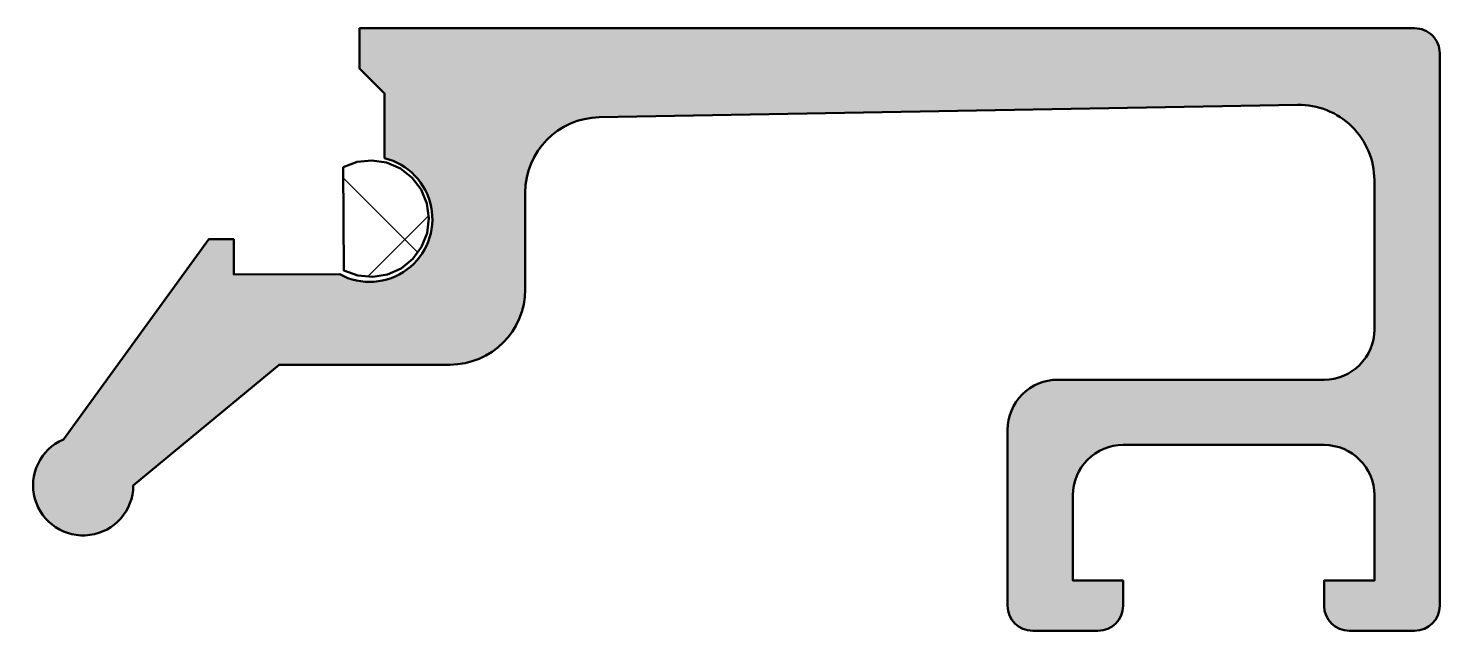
# Model space of a CAD drawing. Extents: x -6.1 to 22, y -12 to 0.
import ezdxf

# ---------------------------------------------------------------- set-up
doc = ezdxf.new("R2010")
doc.units = 0
for name, color, linetype, lineweight in [('0S-Alu contour', 7, 'Continuous', 50), ('0S-Alu hatch', 252, 'Continuous', 25), ('0S-EPDM contour', 22, 'Continuous', 50), ('0S-EPDM hatch', 25, 'Continuous', 25)]:
    doc.layers.add(name, color=color, linetype=linetype, lineweight=lineweight)

# ---------------------------------------------------------------- blocks, each defined once
blk = doc.blocks.new('346830__72A0A80B_8A49_4F7C_A34F_E1D328F7611B_')
at = {"layer": '0S-EPDM hatch'}
h = blk.add_hatch(dxfattribs=at)
h.set_pattern_fill('ANSI37', color=256, scale=0.625, angle=90, style=0)
h.set_pattern_definition([(135, (0, 0), (-1.403165018917055, -1.403165018917055), []), (225, (0, 0), (1.403165018917055, -1.403165018917055), [])])
h.paths.add_polyline_path([(0.1741370533281668, -2.768025554767429), (0.1885726365859597, -4.824574308003231), (0.468103272704877, -4.925920356052358), (0.7642066901188757, -4.952960403758951), (1.057470401717762, -4.903921710429412), (1.328668090996919, -4.782019244031602), (1.560020085930188, -4.59524490846962), (1.736358991089372, -4.355843595792592), (1.84612405937697, -4.079510413260993), (1.882119112539145, -3.784361714920519), (1.841984321325548, -3.489747396669582), (1.728350915473103, -3.214982320543454), (1.548668680754843, -2.978080035812227), (1.314717552356461, -2.794571813911007), (1.041835324431472, -2.676488421061216), (0.7479121070585047, -2.631571383387896), (0.4522174538228215, -2.662765453850928)])
at = {"layer": '0S-EPDM contour', "color": 7}
blk.add_lwpolyline([(0.1741370533281668, -2.768025554767429), (0.1885726365859597, -4.824574308003231), (0.468103272704877, -4.925920356052358), (0.7642066901188757, -4.952960403758951), (1.057470401717762, -4.903921710429412), (1.328668090996919, -4.782019244031602), (1.560020085930188, -4.59524490846962), (1.736358991089372, -4.355843595792592), (1.84612405937697, -4.079510413260993), (1.882119112539145, -3.784361714920519), (1.841984321325548, -3.489747396669582), (1.728350915473103, -3.214982320543454), (1.548668680754843, -2.978080035812227), (1.314717552356461, -2.794571813911007), (1.041835324431472, -2.676488421061216), (0.7479121070585047, -2.631571383387896), (0.4522174538228215, -2.662765453850928), (0.1741370533281668, -2.768025554767429)], close=True, dxfattribs=at)
blk = doc.blocks.new('346830__CB8025D1_21A0_4CF1_BBBB_EC4575E68D42_')
at = {"layer": '0S-Alu hatch'}
h = blk.add_hatch(color=256, dxfattribs=at)
edge = h.paths.add_edge_path()
edge.add_line((0.5, 0), (0.5, -0.800018310546875))
edge.add_line((0.5, -0.800018310546875), (1.000045776367187, -1.300064086914062))
edge.add_line((1.000045776367187, -1.300064086914062), (1.000228487682159, -2.587759668221242))
edge.add_ellipse((0.7021221122137224, -3.801692363598161), major_axis=(-1.25, 0), ratio=1, start_angle=61.57998539055387, end_angle=256.202853000665, ccw=False)
edge.add_line((0.1072077876918366, -4.901045330792349), (-1.999954223632812, -4.901932239532471))
edge.add_line((-1.999954223632812, -4.901932239532471), (-1.999954223632812, -4.201868057250976))
edge.add_line((-1.999954223632812, -4.201868057250976), (-2.5, -4.201868057250974))
edge.add_line((-2.5, -4.201868057250974), (-5.392295837402342, -8.189871788024904))
edge.add_arc((-4.997417420137717, -9.104838622171926), 0.9965406524625269, 113.3439050738853, 359.9364650588297)
edge.add_line((-4.000877380371097, -9.105943679809572), (-1.100090026855467, -6.700922012329101))
edge.add_line((-1.100090026855467, -6.700922012329101), (2.300003051757814, -6.700922012329101))
edge.add_arc((2.300003051757812, -5.200922012329102), 1.499999999999999, 270.0000000000001, 360)
edge.add_line((3.800003051757812, -5.200922012329101), (3.800003051757814, -3.273609805782081))
edge.add_ellipse((5.300003051757816, -3.273609805782084), major_axis=(-1.500000000000001, 0), ratio=1, start_angle=271.0170669813453, end_angle=360, ccw=False)
edge.add_line((5.273377698794838, -1.773846127538206), (19.17186097516202, -1.527105905560972))
edge.add_ellipse((19.198486328125, -3.026869583804843), major_axis=(-1.499999999999995, 0), ratio=1, start_angle=180, end_angle=271.0170669813452, ccw=False)
edge.add_line((20.69848632812499, -3.026869583804845), (20.698486328125, -6.000115394592221))
edge.add_ellipse((19.698486328125, -6.000115394592222), major_axis=(-0.9999999999999964, 0), ratio=1, start_angle=89.99997938057271, end_angle=180, ccw=False)
edge.add_line((19.6984859682481, -7.000115394592155), (14.39848363624408, -7.000113487243779))
edge.add_arc((14.39848327636719, -8.000113487243715), 0.9999999999999998, 89.9999793805728, 180)
edge.add_line((13.39848327636719, -8.000113487243715), (13.39848327636719, -11.50011253356933))
edge.add_arc((13.89848327636718, -11.50011253356933), 0.4999999999999983, 180, 269.9999999999998)
edge.add_line((13.89848327636718, -12.00011253356933), (15.198486328125, -12.00011253356933))
edge.add_arc((15.198486328125, -11.50011253356933), 0.5, 270, 360)
edge.add_line((15.698486328125, -11.50011253356933), (15.698486328125, -11.00011444091797))
edge.add_line((15.698486328125, -11.00011444091797), (14.69847869873046, -11.00011444091796))
edge.add_line((14.69847869873046, -11.00011444091796), (14.69847869873047, -9.30011367797499))
edge.add_ellipse((15.69847869873047, -9.300113677974995), major_axis=(-1.000000000000003, 0), ratio=1, start_angle=269.9999726791914, end_angle=360, ccw=False)
edge.add_line((15.69847917556854, -8.300113677975105), (19.69847917556854, -8.300115585327376))
edge.add_ellipse((19.69847869873047, -9.300115585327262), major_axis=(-1, 0), ratio=1, start_angle=180, end_angle=269.9999726791912, ccw=False)
edge.add_line((20.69847869873047, -9.300115585327262), (20.69847869873047, -11.00011444091796))
edge.add_line((20.69847869873047, -11.00011444091796), (19.69847869873047, -11.00011444091797))
edge.add_line((19.69847869873047, -11.00011444091797), (19.69847869873047, -11.50011253356934))
edge.add_arc((20.19847869873047, -11.50011253356934), 0.5, 180, 270)
edge.add_line((20.19847869873047, -12.00011253356934), (21.49848174577355, -12.00011253356933))
edge.add_arc((21.49848174577355, -11.50011253356933), 0.5000000000000036, 270, 359.9921317026675)
edge.add_line((21.99848174105883, -11.50018119741664), (21.99999236116783, -0.500068663847312))
edge.add_arc((21.49999236588255, -0.5000000000000032), 0.5000000000000029, 359.9921317026675, 449.9999999999996)
edge.add_line((21.49999236588256, -3e-16), (0.5, 0))
at = {"layer": '0S-Alu contour', "color": 7}
for points in [[(0.5, 0), (0.5, -0.800018310546875), (1.000045776367187, -1.300064086914062), (1.000228487682159, -2.587759668221242)], [(21.49999236588256, -3e-16), (0.5, 0)], [(21.99848174105883, -11.50018119741664), (21.99999236116783, -0.500068663847312)], [(5.273377698794838, -1.773846127538206), (19.17186097516202, -1.527105905560972)], [(20.69848632812499, -3.026869583804845), (20.698486328125, -6.000115394592221)], [(3.800003051757812, -5.200922012329101), (3.800003051757814, -3.273609805782081)], [(0.1072077876918366, -4.901045330792349), (-1.999954223632812, -4.901932239532471), (-1.999954223632812, -4.201868057250976), (-2.5, -4.201868057250974), (-5.392295837402342, -8.189871788024904)], [(-4.000877380371097, -9.105943679809572), (-1.100090026855467, -6.700922012329101), (2.300003051757814, -6.700922012329101)], [(19.6984859682481, -7.000115394592155), (14.39848363624408, -7.000113487243779)], [(13.39848327636719, -8.000113487243715), (13.39848327636719, -11.50011253356933)], [(15.69847917556854, -8.300113677975105), (19.69847917556854, -8.300115585327376)], [(15.698486328125, -11.50011253356933), (15.698486328125, -11.00011444091797), (14.69847869873046, -11.00011444091796), (14.69847869873047, -9.30011367797499)], [(20.69847869873047, -9.300115585327262), (20.69847869873047, -11.00011444091796), (19.69847869873047, -11.00011444091797), (19.69847869873047, -11.50011253356934)], [(13.89848327636718, -12.00011253356933), (15.198486328125, -12.00011253356933)], [(20.19847869873047, -12.00011253356934), (21.49848174577355, -12.00011253356933)]]:
    blk.add_lwpolyline(points, dxfattribs=at)
for centre, radius, start, end in [((21.49999236588255, -0.5000000000000032), 0.5000000000000029, 359.9921317026675, 89.99999999999959), ((2.300003051757812, -5.200922012329102), 1.499999999999999, 270.0000000000001, 0), ((14.39848327636719, -8.000113487243715), 0.9999999999999998, 89.9999793805728, 180), ((-4.997417420137717, -9.104838622171926), 0.9965406524625269, 113.3439050738853, 359.9364650588297), ((13.89848327636718, -11.50011253356933), 0.4999999999999983, 180, 269.9999999999998), ((15.198486328125, -11.50011253356933), 0.5, 270, 0), ((20.19847869873047, -11.50011253356934), 0.5, 180, 270), ((21.49848174577355, -11.50011253356933), 0.5000000000000036, 270, 359.9921317026675)]:
    blk.add_arc(centre, radius, start, end, dxfattribs=at)
at = {"layer": '0S-Alu contour', "color": 7, "extrusion": (0, 0, -1)}
for centre, radius, start, end in [((-19.198486328125, -3.026869583804843), 1.499999999999995, 88.98293301865482, 180), ((-5.300003051757816, -3.273609805782084), 1.500000000000001, 0, 88.9829330186547), ((-0.7021221122137224, -3.801692363598161), 1.25, 103.797146999335, 298.4200146094461), ((-19.698486328125, -6.000115394592222), 0.9999999999999964, 180, 270.0000206194273), ((-15.69847869873047, -9.300113677974995), 1.000000000000003, 0, 90.0000273208086), ((-19.69847869873047, -9.300115585327262), 1, 90.00002732080877, 180)]:
    blk.add_arc(centre, radius, start, end, dxfattribs=at)
blk = doc.blocks.new('346830__4528D386_7D73_4C99_97B9_1D3FF005EB85_')
at = {"layer": '0S-Alu contour', "color": 7}
blk.add_blockref('346830__CB8025D1_21A0_4CF1_BBBB_EC4575E68D42_', (0, 0), dxfattribs=at)
at = {"layer": '0S-EPDM contour', "color": 7}
blk.add_blockref('346830__72A0A80B_8A49_4F7C_A34F_E1D328F7611B_', (0, 0), dxfattribs=at)

msp = doc.modelspace()

# ---------------------------------------------------------------- block references
at = {"layer": '0S-Alu contour', "color": 7}
msp.add_blockref('346830__4528D386_7D73_4C99_97B9_1D3FF005EB85_', (0, 0), dxfattribs=at)

doc.saveas('drawing.dxf')
